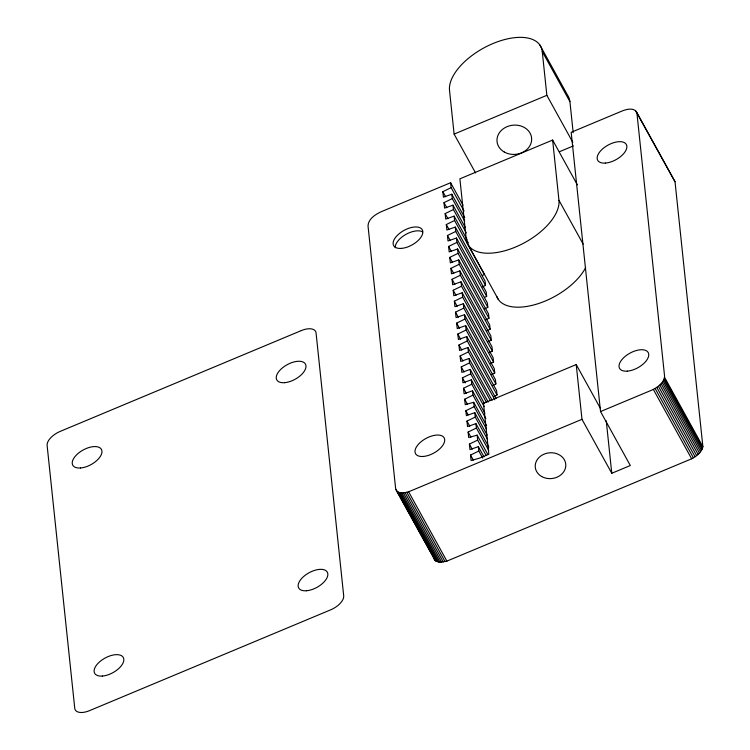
<?xml version="1.0" encoding="UTF-8"?>
<svg xmlns="http://www.w3.org/2000/svg" width="750" height="750" viewBox="0 0 750 750"><rect width="100%" height="100%" fill="white"/><g stroke="black" fill="none" stroke-linecap="round" stroke-linejoin="round"><path stroke-width="1.12" d="M600.534 411.562L651.534 390.234C657.253 387.572 664.228 383.175 664.584 376.209L636.956 113.381C635.278 107.062 626.606 109.106 622.181 110.981L571.172 132.309L600.534 411.562L630.319 465.525L611.775 473.278L581.981 419.316L576.225 364.566L483.488 403.341L488.841 454.256L479.569 458.137L471.103 460.528L470.531 455.053L478.819 451.022L478.359 446.644L469.95 449.578L469.378 444.103L477.666 440.072L477.15 435.141L468.684 437.531L468.113 432.056L476.4 428.025L475.941 423.637L467.541 426.581L466.959 421.106L475.247 417.075L474.788 412.688L466.388 415.631L465.863 410.709L474.159 406.669L473.691 402.291L465.234 404.681L464.662 399.206L472.95 395.166L472.491 390.787L464.081 393.731L463.509 388.256L471.797 384.216L471.337 379.838L462.928 382.781L462.413 377.85L470.7 373.819L470.241 369.431L461.841 372.375L461.259 366.9L469.547 362.859L469.088 358.481L460.688 361.425L460.106 355.95L468.403 351.909L467.944 347.531L459.534 350.475L458.962 345L467.25 340.959L466.791 336.581L458.381 339.525L457.809 334.05L466.097 330.009L465.637 325.631L457.228 328.575L456.656 323.1L464.944 319.059L464.484 314.681L456.084 317.625L455.503 312.15L463.791 308.109L463.331 303.731L454.931 306.666L454.35 301.191L462.647 297.159L462.188 292.781L453.778 295.716L453.206 290.241L461.494 286.209L461.034 281.822L452.625 284.766L452.053 279.291L460.341 275.259L459.881 270.872L451.481 273.816L450.9 268.341L459.188 264.3L458.728 259.922L450.328 262.866L449.747 257.391L458.034 253.35L457.575 248.972L449.175 251.916L448.603 246.441L456.891 242.4L456.431 238.022L448.022 240.966L447.45 235.491L455.738 231.45L455.278 227.072L446.869 230.016L446.297 224.541L454.584 220.5L454.125 216.122L445.725 219.066L445.144 213.591L453.431 209.55L452.972 205.172L444.572 208.106L443.991 202.631L452.278 198.6L451.819 194.222L443.419 197.156L442.847 191.681L451.134 187.65L450.609 182.719L381.056 211.8C375.338 214.472 368.372 218.859 368.016 225.834L395.644 488.653L435.328 560.737L440.072 562.275L446.897 561.122L691.65 458.794C696.478 456.188 701.737 452.428 702.881 446.709L675.028 181.744L635.569 110.681M482.306 275.475L484.378 274.462L454.584 220.5M482.419 286.931L485.522 285.413L485.062 281.034L455.278 227.072M484.603 297.375L486.675 296.363L486.216 291.984L456.431 238.022M484.725 308.831L487.828 307.322L487.369 302.934L457.575 248.972M485.869 319.781L488.981 318.272L488.522 313.884L458.728 259.922M487.022 330.731L490.134 329.222L489.675 324.844L459.881 270.872M488.175 341.681L491.278 340.172L490.819 335.794L461.034 281.822M489.328 352.631L492.431 351.122L491.972 346.744L462.188 292.781M490.472 363.591L493.584 362.072L493.125 357.694L463.331 303.731M491.625 374.541L494.738 373.022L494.278 368.644L464.484 314.681M492.778 385.491L495.891 383.972L495.431 379.594L465.637 325.631M493.931 396.441L497.034 394.922L496.575 390.544L466.791 336.581M454.116 134.1L546.853 95.316L542.25 51.516A51.103 25.931 -28.9 0 0 493.003 43.528A51.103 25.931 -28.9 0 0 449.513 90.291L454.116 134.1L475.566 172.959M577.359 184.866L552.628 140.062L459.891 178.837L466.219 239.072L468.469 243.141M559.416 151.744L573.441 145.884M581.981 419.316L410.419 491.053C406.284 492.628 400.978 494.166 397.031 491.353M395.869 489.675L435.328 560.737M636.262 111.45L675.028 181.744M539.925 45.094L567.591 95.203A51.103 25.931 -28.9 0 1 569.916 101.625L573.188 132.75M542.25 51.516L569.916 101.625M546.853 95.316L572.822 142.359M664.575 377.325L702.881 446.709M664.331 378.534L702.638 447.909M663.853 379.791L702.159 449.175M663.15 381.094L701.456 450.478M662.231 382.406L700.538 451.791M661.125 383.719L699.422 453.103M552.628 140.062L558.956 200.297L583.125 244.078M659.831 384.994L698.128 454.378M658.378 386.231L696.675 455.606M656.794 387.384L695.1 456.769M655.106 388.453L693.413 457.838M653.344 389.409L691.65 458.794M576.225 364.566L600.394 408.347M450.609 182.719L462.975 205.116M451.134 187.65L464.062 211.069M451.819 194.222L464.747 217.641M452.278 198.6L464.653 220.997M452.972 205.172L465.338 227.569M453.431 209.55L466.359 232.969M442.847 191.681L445.65 196.772M454.125 216.122L467.053 239.541M468.544 245.494L498.337 299.466M443.991 202.631L446.803 207.722M455.738 231.45L485.522 285.413M445.144 213.591L447.956 218.681M456.891 242.4L486.675 296.363M446.297 224.541L449.109 229.631M458.034 253.35L487.828 307.322M447.45 235.491L450.253 240.581M459.188 264.3L488.981 318.272M448.603 246.441L451.406 251.531M460.341 275.259L490.134 329.222M449.747 257.391L452.559 262.481M461.494 286.209L491.278 340.172M450.9 268.341L453.712 273.431M462.647 297.159L492.431 351.122M452.053 279.291L454.866 284.381M463.791 308.109L493.584 362.072M453.206 290.241L456.009 295.331M464.944 319.059L494.738 373.022M454.35 301.191L457.162 306.281M466.097 330.009L495.891 383.972M455.503 312.15L458.316 317.241M467.25 340.959L497.034 394.922M456.656 323.1L459.469 328.191M467.944 347.531L496.041 398.438M468.403 351.909L494.822 399.769M457.809 334.05L460.622 339.141M469.088 358.481L492.131 400.228M469.547 362.859L490.35 400.538M458.962 345L461.766 350.091M470.241 369.431L488.231 402.019M470.7 373.819L486.441 402.328M460.106 355.95L462.919 361.041M471.337 379.838L484.266 403.256M471.797 384.216L484.163 406.622M461.259 366.9L464.072 371.991M472.491 390.787L484.856 413.194M472.95 395.166L485.878 418.584M462.413 377.85L465.225 382.941M473.691 402.291L486.619 425.709M474.159 406.669L486.525 429.066M463.509 388.256L466.312 393.347M474.788 412.688L487.153 435.094M475.247 417.075L487.613 439.472M464.662 399.206L467.466 404.297M475.941 423.637L488.869 447.056M476.4 428.025L488.766 450.422M465.863 410.709L468.113 414.778M477.15 435.141L487.828 454.491M477.666 440.072L486.094 455.344M466.959 421.106L469.772 426.197M478.359 446.644L483.975 456.825M478.819 451.022L482.756 458.147M468.113 432.056L470.925 437.147M469.378 444.103L472.191 449.194M470.531 455.053L473.344 460.144M408.591 491.737L446.897 561.122M406.781 492.281L445.087 561.656M405.028 492.656L443.325 562.031M403.341 492.863L441.647 562.247M401.766 492.9L440.072 562.275M400.322 492.759L438.628 562.144M399.037 492.45L437.344 561.834M397.931 491.981L436.238 561.366M434.175 559.059L434.644 559.969M606.262 420.853L611.775 473.278M585.619 267.656A51.103 25.931 -28.9 0 1 538.162 303.656A51.103 25.931 -28.9 0 1 496.781 296.447M558.956 200.297A51.103 25.931 -28.9 0 1 515.466 247.059A51.103 25.931 -28.9 0 1 466.219 239.072M395.278 247.753A16.35 8.297 -28.9 0 1 405.384 234.694A16.35 8.297 -28.9 0 1 422.503 231.797M301.294 330.591L60.169 431.409A15.328 7.781 -28.9 0 0 47.119 445.434L74.747 708.263A15.328 7.781 -28.9 0 0 89.522 710.653L330.647 609.844A15.328 7.781 -28.9 0 0 343.697 595.809L316.069 332.991A15.328 7.781 -28.9 0 0 301.294 330.591M102.347 676.059A16.35 8.297 -28.9 0 0 123.806 659.166A16.35 8.297 -28.9 0 0 100.753 660.891A16.35 8.297 -28.9 0 0 102.347 676.059M284.503 382.688A16.35 8.297 -28.9 0 0 305.963 365.794A16.35 8.297 -28.9 0 0 282.9 367.509A16.35 8.297 -28.9 0 0 284.503 382.688M306.375 590.756A16.35 8.297 -28.9 0 0 327.834 573.862A16.35 8.297 -28.9 0 0 304.781 575.578A16.35 8.297 -28.9 0 0 306.375 590.756M80.475 467.991A16.35 8.297 -28.9 0 0 101.934 451.097A16.35 8.297 -28.9 0 0 78.881 452.812A16.35 8.297 -28.9 0 0 80.475 467.991M504.281 152.025A17.372 14.634 -6 0 0 531.591 140.606A17.372 14.634 -6 0 0 507.084 126.656A17.372 14.634 -6 0 0 504.281 152.025M541.65 476.503A15.328 12.919 -6 0 0 565.744 466.434A15.328 12.919 -6 0 0 544.125 454.125A15.328 12.919 -6 0 0 541.65 476.503M627.263 371.147A16.35 8.297 -28.9 0 0 648.722 354.253A16.35 8.297 -28.9 0 0 625.669 355.978A16.35 8.297 -28.9 0 0 627.263 371.147M605.391 163.078A16.35 8.297 -28.9 0 0 626.85 146.184A16.35 8.297 -28.9 0 0 603.797 147.909A16.35 8.297 -28.9 0 0 605.391 163.078M423.234 456.459A16.35 8.297 -28.9 0 0 444.694 439.566A16.35 8.297 -28.9 0 0 421.641 441.281A16.35 8.297 -28.9 0 0 423.234 456.459M401.363 248.391A16.35 8.297 -28.9 0 0 422.822 231.497A16.35 8.297 -28.9 0 0 399.769 233.212A16.35 8.297 -28.9 0 0 401.363 248.391"/></g></svg>
